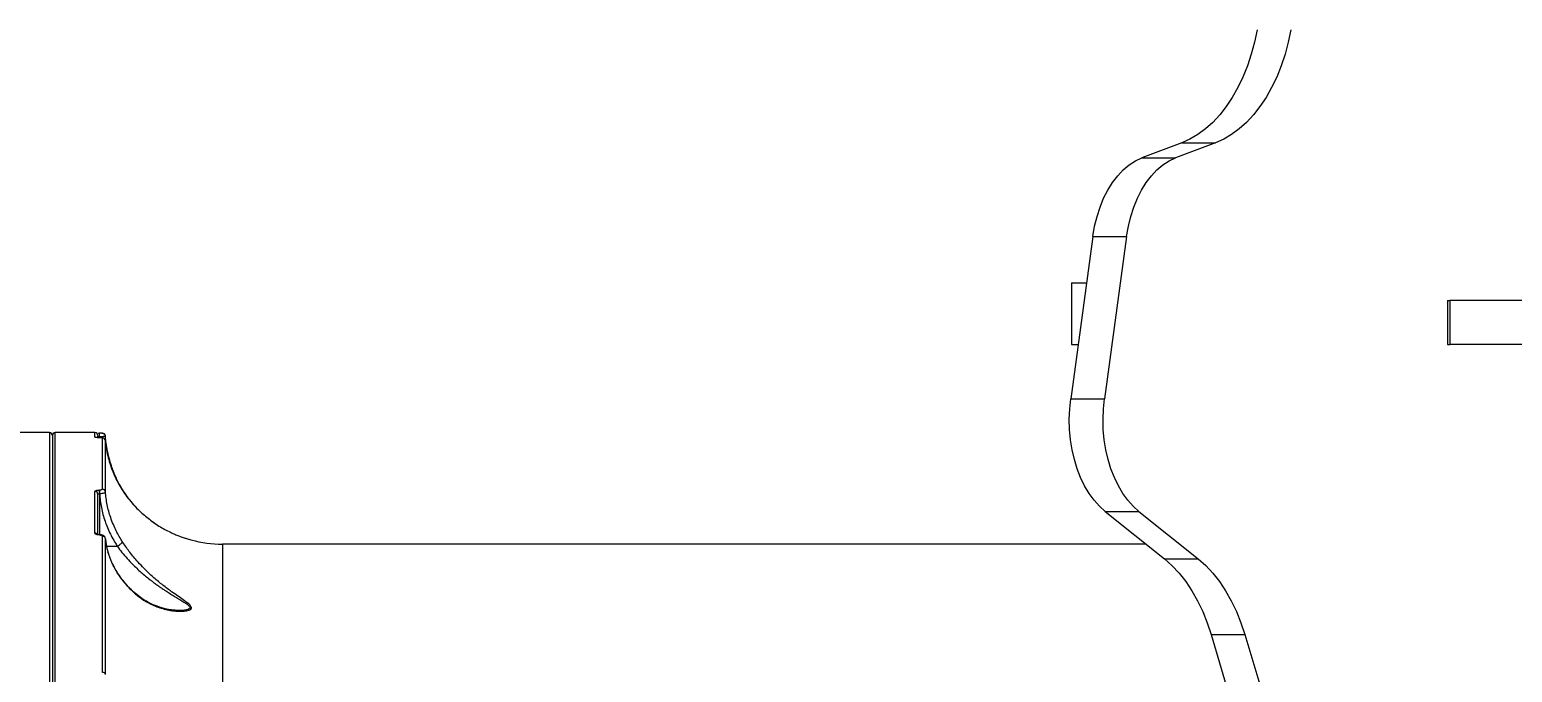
# Model space of a CAD drawing. Header units: millimetres. Extents: x -5718 to 5731, y -4937 to 4872.
# Drawn here: x 306 to 811, y 1858 to 2077 of the extents above; entities that cross this region are included whole.
import ezdxf

# ---------------------------------------------------------------- set-up
doc = ezdxf.new("R2010")
doc.units = ezdxf.units.MM
doc.layers.add('DIKOM_ОБЪЕКТ', color=7, linetype='Continuous')
doc.layers.add('DIKOM_РАЗМЕР_ЗОНА', color=7, linetype='Continuous')
doc.styles.add('style1', font='arial.ttf', dxfattribs={"width": 0.8})
doc.dimstyles.new('1-50', dxfattribs={"dimtxt": 300, "dimasz": 200, "dimexe": 100, "dimexo": 0, "dimgap": 100, "dimtad": 0, "dimdec": 0, "dimtxsty": 'style1', "dimcen": 0, "dimclrd": 7, "dimclre": 7, "dimadec": 1, "dimazin": 2, "dimtfac": 1, "dimtdec": 0, "dimtmove": 1, "dimatfit": 3, "dimfxl": 0, "dimlwd": 25, "dimlwe": 18, "dimarcsym": 0})

# ---------------------------------------------------------------- blocks, each defined once
blk = doc.blocks.new('*D13')
at = {"layer": 'Defpoints', "color": 0, "transparency": 16777216}
for p in [(-5521.54, 4872.34), (-1696.24, 4872.34), (580.61, -3721.16)]:
    blk.add_point(p, dxfattribs=at)
at = {"layer": 'DIKOM_РАЗМЕР_ЗОНА', "color": 7, "lineweight": 18, "transparency": 16777216}
for p, q in [((-1696.24, 4872.34), (-5621.54, 4872.34)), ((580.61, -3721.16), (-5621.54, -3721.16))]:
    blk.add_line(p, q, dxfattribs=at)
at = {"layer": 'DIKOM_РАЗМЕР_ЗОНА', "color": 7, "lineweight": 25, "transparency": 16777216}
for p, q in [((-5521.54, 4672.34), (-5521.54, 1701.62)), ((-5521.54, -3521.16), (-5521.54, 785.38))]:
    blk.add_line(p, q, dxfattribs=at)
at = {"layer": 'DIKOM_РАЗМЕР_ЗОНА', "color": 7, "transparency": 16777216}
for points in [[(-5554.87, 4672.34), (-5488.21, 4672.34), (-5521.54, 4872.34)], [(-5554.87, -3521.16), (-5488.21, -3521.16), (-5521.54, -3721.16)]]:
    blk.add_solid(points, dxfattribs=at)
at = {"layer": 'DIKOM_РАЗМЕР_ЗОНА', "color": 0, "transparency": 16777216, "insert": (-5521.54, 1243.5), "char_height": 300, "attachment_point": 5, "rotation": 90, "style": 'style1'}
blk.add_mtext('8600', dxfattribs=at)

msp = doc.modelspace()

# ---------------------------------------------------------------- linework, layer by layer
at = {"layer": 'DIKOM_ОБЪЕКТ', "color": 7, "linetype": 'Continuous', "lineweight": 15}
for p, q in [((698.14, 2038.29), (684.54, 2033.15)), ((709.63, 2038.29), (696.03, 2033.15)), ((698.14, 2038.29), (709.63, 2038.29)), ((684.54, 2033.15), (696.03, 2033.15)), ((667.84, 2006.41), (660.3, 1951.1)), ((667.84, 2006.41), (679.34, 2006.41)), ((679.34, 2006.41), (671.79, 1951.1)), ((660.57, 1990.58), (660.57, 1969.58)), ((660.57, 1990.58), (665.69, 1990.58)), ((788.72, 1984.58), (788.72, 1969.58)), ((788.72, 1984.58), (789.44, 1984.58)), ((789.44, 1984.58), (789.44, 1969.58)), ((832.99, 1984.58), (789.44, 1984.58)), ((660.57, 1969.58), (662.82, 1969.58)), ((788.72, 1969.58), (789.44, 1969.58)), ((832.99, 1969.58), (789.44, 1969.58)), ((660.3, 1951.1), (671.79, 1951.1)), ((312.31, 1939.58), (298.81, 1939.58)), ((312.31, 1939.58), (312.31, 1520.58)), ((327.81, 1939.58), (314.31, 1939.58)), ((314.31, 1520.58), (314.31, 1939.58)), ((327.81, 1937.99), (327.81, 1939.58)), ((329.35, 1939.41), (329.31, 1939.41)), ((329.31, 1938.08), (329.31, 1939.41)), ((329.31, 1938.08), (329.35, 1938.08)), ((329.31, 1938.08), (329.31, 1937.82)), ((329.42, 1937.82), (329.31, 1937.82)), ((329.42, 1937.82), (329.31, 1937.82)), ((329.31, 1937.82), (329.31, 1937.82)), ((329.35, 1938.08), (329.35, 1939.41)), ((329.35, 1938.08), (329.38, 1937.85)), ((329.53, 1937.82), (329.42, 1937.82)), ((329.42, 1937.82), (329.42, 1937.82)), ((330.37, 1920.28), (330.37, 1937.71)), ((331.37, 1938.45), (331.3, 1938.39)), ((331.37, 1919.4), (331.37, 1936.79)), ((329.37, 1919.98), (329.31, 1919.98)), ((329.31, 1918.69), (329.31, 1919.98)), ((329.37, 1919.98), (329.37, 1918.69)), ((327.81, 1905.32), (327.81, 1919.52)), ((329.31, 1918.69), (329.37, 1918.69)), ((329.31, 1918.69), (329.31, 1904.78)), ((672.02, 1912.7), (683.51, 1912.7)), ((672.02, 1912.7), (692.23, 1896.54)), ((683.51, 1912.7), (703.72, 1896.54)), ((329.39, 1904.78), (329.31, 1904.78)), ((329.31, 1904.69), (329.31, 1904.78)), ((329.39, 1904.69), (329.31, 1904.69)), ((329.39, 1904.78), (329.39, 1904.69)), ((348.06, 1908.77), (347.36, 1909.27)), ((330.37, 1857.89), (330.37, 1904.28)), ((332.05, 1899.66), (331.31, 1903.81)), ((331.37, 1857.15), (331.37, 1903.43)), ((335.43, 1900.81), (331.84, 1900.81)), ((335.43, 1900.81), (335.44, 1900.81)), ((685.92, 1901.58), (371.26, 1901.58)), ((371.26, 1901.58), (371.26, 1581.43)), ((692.23, 1896.54), (703.72, 1896.54)), ((341.68, 1884.55), (341.51, 1884.81)), ((708.15, 1870.74), (719.64, 1870.74)), ((708.15, 1870.74), (713.87, 1851.53)), ((719.64, 1870.74), (725.36, 1851.53))]:
    msp.add_line(p, q, dxfattribs=at)
at = {"layer": 'DIKOM_ОБЪЕКТ', "color": 7, "linetype": 'Continuous', "lineweight": 15, "flags": 128}
for points in [[(723.82, 2076.83), (722.93, 2072.58), (721.82, 2068.45), (720.5, 2064.48), (718.97, 2060.68), (717.25, 2057.1), (715.35, 2053.74), (713.28, 2050.63), (711.06, 2047.8), (708.69, 2045.25), (706.2, 2043.02), (703.6, 2041.1), (700.91, 2039.52), (698.14, 2038.29)], [(735.32, 2076.83), (734.42, 2072.58), (733.31, 2068.45), (731.99, 2064.48), (730.46, 2060.68), (728.75, 2057.1), (726.84, 2053.74), (724.77, 2050.63), (722.55, 2047.8), (720.18, 2045.25), (717.69, 2043.02), (715.09, 2041.1), (712.4, 2039.52), (709.63, 2038.29)], [(667.84, 2006.41), (668.44, 2009.86), (669.25, 2013.2), (670.28, 2016.39), (671.51, 2019.41), (672.93, 2022.21), (674.53, 2024.77), (676.29, 2027.07), (678.19, 2029.07), (680.22, 2030.76), (682.34, 2032.13), (684.54, 2033.15)], [(679.34, 2006.41), (679.93, 2009.86), (680.74, 2013.2), (681.77, 2016.39), (683, 2019.41), (684.42, 2022.21), (686.02, 2024.77), (687.78, 2027.07), (689.68, 2029.07), (691.71, 2030.76), (693.83, 2032.13), (696.03, 2033.15)], [(672.02, 1912.7), (670.07, 1914.46), (668.24, 1916.52), (666.55, 1918.85), (665.02, 1921.43), (663.66, 1924.24), (662.49, 1927.25), (661.52, 1930.42), (660.76, 1933.73), (660.22, 1937.14), (659.9, 1940.61), (659.81, 1944.12), (659.94, 1947.63), (660.3, 1951.1)], [(683.51, 1912.7), (681.56, 1914.46), (679.73, 1916.52), (678.04, 1918.85), (676.51, 1921.43), (675.15, 1924.24), (673.98, 1927.25), (673.01, 1930.42), (672.25, 1933.73), (671.71, 1937.14), (671.39, 1940.61), (671.3, 1944.12), (671.43, 1947.63), (671.79, 1951.1)], [(692.23, 1896.54), (694.78, 1894.29), (697.19, 1891.73), (699.47, 1888.86), (701.58, 1885.71), (703.51, 1882.29), (705.26, 1878.64), (706.81, 1874.78), (708.15, 1870.74)], [(703.72, 1896.54), (706.27, 1894.29), (708.68, 1891.73), (710.96, 1888.86), (713.07, 1885.71), (715.01, 1882.29), (716.75, 1878.64), (718.3, 1874.78), (719.64, 1870.74)]]:
    msp.add_lwpolyline(points, dxfattribs=at)
at = {"layer": 'DIKOM_ОБЪЕКТ', "color": 7, "linetype": 'Continuous', "lineweight": 15}
for centre, radius, start, end in [((312.31, 1938.58), 1, 0, 90), ((314.31, 1938.58), 1, 90, 180), ((327.81, 1938.58), 1, 0, 90), ((327.81, 1936.98), 1, 63.3014, 90.0133), ((330.37, 1938.38), 1, 4.2081, 90.0134), ((330.38, 1936.71), 0.998, 4.3337, 90.1179), ((330.39, 1919.3), 0.982, 5.6951, 91.1829), ((327.84, 1918.54), 0.977, 1.4364, 91.3689), ((327.83, 1904.31), 1.01, 31.0285, 91.0297), ((330.41, 1903.31), 0.968, 7.0376, 92.1527), ((371.26, 1941.58), 40, 254.6016, 270), ((330.45, 1856.96), 0.937, 11.5124, 94.8531)]:
    msp.add_arc(centre, radius, start, end, dxfattribs=at)
for points, knots in [([(313.31, 1938.57), (313.31, 1938.57), (313.31, 1938.77), (313.31, 1938.07), (313.31, 1936.36), (313.31, 1933.34), (313.31, 1929.21), (313.31, 1923.95), (313.31, 1917.62), (313.31, 1910.26), (313.31, 1901.95), (313.31, 1892.72), (313.31, 1882.6), (313.31, 1871.56), (313.31, 1859.54), (313.31, 1846.5), (313.31, 1832.47), (313.31, 1817.47), (313.31, 1801.53), (313.31, 1784.71), (313.31, 1767.07), (313.31, 1748.68), (313.31, 1729.61), (313.31, 1709.95), (313.31, 1689.77), (313.31, 1669.16), (313.31, 1648.21), (313.31, 1627.03), (313.31, 1605.7), (313.31, 1584.33), (313.31, 1562.98), (313.31, 1541.74), (313.31, 1527.61), (313.31, 1520.58)], [0, 0, 0, 0, 0.000761, 0.034833, 0.06885, 0.102775, 0.136567, 0.17019, 0.203518, 0.236579, 0.269341, 0.301771, 0.33384, 0.36591, 0.398339, 0.431101, 0.464162, 0.497491, 0.531113, 0.564906, 0.59883, 0.632848, 0.66692, 0.700992, 0.73501, 0.768934, 0.802727, 0.836349, 0.869678, 0.902739, 0.9355, 0.96793, 1, 1, 1, 1]), ([(313.31, 1938.57), (313.31, 1938.57), (313.31, 1938.77), (313.31, 1938.07), (313.31, 1936.36), (313.31, 1933.34), (313.31, 1929.21), (313.31, 1923.95), (313.31, 1917.62), (313.31, 1910.26), (313.31, 1901.95), (313.31, 1892.72), (313.31, 1882.6), (313.31, 1871.56), (313.31, 1859.54), (313.31, 1846.5), (313.31, 1832.47), (313.31, 1817.47), (313.31, 1801.53), (313.31, 1784.71), (313.31, 1767.07), (313.31, 1748.68), (313.31, 1729.61), (313.31, 1709.95), (313.31, 1689.77), (313.31, 1669.16), (313.31, 1648.21), (313.31, 1627.03), (313.31, 1605.7), (313.31, 1584.33), (313.31, 1562.98), (313.31, 1541.74), (313.31, 1527.61), (313.31, 1520.58)], [0, 0, 0, 0, 0.000761, 0.034833, 0.06885, 0.102775, 0.136567, 0.17019, 0.203518, 0.236579, 0.269341, 0.301771, 0.33384, 0.36591, 0.398339, 0.431101, 0.464162, 0.497491, 0.531113, 0.564906, 0.59883, 0.632848, 0.66692, 0.700992, 0.73501, 0.768934, 0.802727, 0.836349, 0.869678, 0.902739, 0.9355, 0.96793, 1, 1, 1, 1]), ([(329.31, 1937.82), (329.2, 1937.82), (328.98, 1937.82), (328.68, 1937.83), (328.41, 1937.85), (328.12, 1937.88), (327.87, 1937.93), (327.83, 1937.97), (327.81, 1937.99)], [0, 0, 0, 0, 0.123843, 0.250595, 0.373252, 0.501548, 0.751008, 1, 1, 1, 1]), ([(328.81, 1937.83), (328.81, 1938.05), (328.81, 1938.58), (328.81, 1938.48), (328.81, 1938.42)], [0, 0, 0, 0, 0.412407, 1, 1, 1, 1]), ([(328.81, 1938.46), (328.82, 1938.41), (328.83, 1938.33), (328.9, 1938.23), (328.99, 1938.16), (329.08, 1938.12), (329.19, 1938.09), (329.27, 1938.08), (329.31, 1938.08)], [0, 0, 0, 0, 0.250883, 0.500242, 0.633999, 0.7501, 0.880474, 1, 1, 1, 1]), ([(329.31, 1939.39), (329.26, 1939.38), (329.15, 1939.34), (329.06, 1939.26), (329.04, 1939.19), (329.03, 1939.16)], [0, 0, 0, 0, 0.419241, 0.820944, 1, 1, 1, 1]), ([(330.37, 1939.38), (330.36, 1939.38), (330.33, 1939.39), (330.14, 1939.4), (329.93, 1939.41), (329.75, 1939.41), (329.56, 1939.41), (329.42, 1939.41), (329.35, 1939.41)], [0, 0, 0, 0, 0.249948, 0.499172, 0.625406, 0.749541, 0.875436, 1, 1, 1, 1]), ([(331.34, 1938.39), (331.34, 1938.43), (331.33, 1938.5), (331.3, 1938.65), (331.22, 1938.82), (331.06, 1938.98), (330.76, 1939.18), (330.33, 1939.29), (329.79, 1939.37), (329.5, 1939.38), (329.35, 1939.39)], [0, 0, 0, 0, 0.040461, 0.081552, 0.170097, 0.27254, 0.390939, 0.67271, 0.832579, 1, 1, 1, 1]), ([(331.3, 1938.39), (331.29, 1938.37), (331.24, 1938.31), (330.91, 1938.23), (330.51, 1938.17), (330.16, 1938.13), (329.76, 1938.09), (329.49, 1938.08), (329.35, 1938.08)], [0, 0, 0, 0, 0.138875, 0.41945, 0.562286, 0.706795, 0.853067, 1, 1, 1, 1]), ([(330.37, 1937.71), (330.36, 1937.72), (330.34, 1937.75), (330.18, 1937.78), (330, 1937.8), (329.82, 1937.81), (329.63, 1937.82), (329.49, 1937.82), (329.42, 1937.82)], [0, 0, 0, 0, 0.248763, 0.498275, 0.626251, 0.749262, 0.875308, 1, 1, 1, 1]), ([(334.13, 1926.34), (333.89, 1926.99), (333.33, 1928.46), (332.58, 1930.99), (331.95, 1933.76), (331.56, 1936.32), (331.42, 1937.83), (331.37, 1938.45)], [0, 0, 0, 0, 0.165924, 0.377376, 0.633179, 0.849645, 1, 1, 1, 1]), ([(331.37, 1936.79), (331.45, 1935.97), (331.63, 1934.25), (332.13, 1931.69), (332.85, 1929.01), (333.78, 1926.42), (334.86, 1923.99), (336.07, 1921.69), (337.46, 1919.43), (339.11, 1917.15), (341.29, 1914.55), (344.04, 1911.77), (346.49, 1909.92), (347.66, 1909.04)], [0, 0, 0, 0, 0.07983, 0.167242, 0.250576, 0.344164, 0.426839, 0.498688, 0.583942, 0.667125, 0.749325, 0.880527, 1, 1, 1, 1]), ([(334.01, 1925.97), (334.04, 1926), (334.11, 1926.09), (334.16, 1926.22), (334.14, 1926.3), (334.13, 1926.34)], [0, 0, 0, 0, 0.196185, 0.611956, 1, 1, 1, 1]), ([(342.12, 1913.85), (341.72, 1914.26), (340.74, 1915.28), (339.29, 1917.09), (337.89, 1919.07), (336.72, 1920.95), (335.41, 1923.32), (334.64, 1925.13), (334.13, 1926.34)], [0, 0, 0, 0, 0.118244, 0.29512, 0.46516, 0.600318, 0.732163, 1, 1, 1, 1]), ([(327.81, 1919.52), (327.84, 1919.58), (327.88, 1919.7), (328.23, 1919.85), (328.72, 1919.96), (329.12, 1919.97), (329.31, 1919.98)], [0, 0, 0, 0, 0.250021, 0.499819, 0.749464, 1, 1, 1, 1]), ([(330.37, 1920.28), (330.36, 1920.24), (330.33, 1920.16), (330.1, 1920.06), (329.76, 1919.99), (329.5, 1919.98), (329.37, 1919.98)], [0, 0, 0, 0, 0.250035, 0.499878, 0.749253, 1, 1, 1, 1]), ([(328.81, 1918.57), (328.82, 1918.58), (328.82, 1918.6), (328.87, 1918.63), (328.95, 1918.66), (329.04, 1918.67), (329.15, 1918.69), (329.25, 1918.69), (329.31, 1918.69)], [0, 0, 0, 0, 0.171558, 0.312225, 0.500008, 0.632312, 0.759875, 1, 1, 1, 1]), ([(328.81, 1904.82), (328.81, 1907.26), (328.81, 1912.29), (328.81, 1916.44), (328.81, 1918.57)], [0, 0, 0, 0, 0.485621, 1, 1, 1, 1]), ([(331.37, 1919.4), (331.34, 1919.31), (331.28, 1919.14), (330.82, 1918.92), (330.16, 1918.75), (329.63, 1918.71), (329.37, 1918.69)], [0, 0, 0, 0, 0.250437, 0.500458, 0.750235, 1, 1, 1, 1]), ([(329.37, 1918.69), (329.54, 1917.13), (329.89, 1913.99), (331.17, 1909.41), (332.95, 1904.96), (334.6, 1902.19), (335.43, 1900.81)], [0, 0, 0, 0, 0.249382, 0.497943, 0.748771, 1, 1, 1, 1]), ([(337.14, 1902.46), (336.79, 1903.02), (336.05, 1904.2), (335.02, 1906.13), (334.03, 1908.29), (332.92, 1911.24), (331.88, 1914.95), (331.54, 1917.91), (331.37, 1919.4)], [0, 0, 0, 0, 0.108871, 0.228901, 0.360087, 0.502433, 0.751213, 1, 1, 1, 1]), ([(329.31, 1904.69), (329.21, 1904.69), (329.01, 1904.7), (328.72, 1904.74), (328.46, 1904.8), (328.16, 1904.91), (327.88, 1905.08), (327.84, 1905.24), (327.81, 1905.32)], [0, 0, 0, 0, 0.12529, 0.251016, 0.375487, 0.501273, 0.750492, 1, 1, 1, 1]), ([(329.31, 1904.78), (329.26, 1904.78), (329.14, 1904.78), (328.98, 1904.8), (328.84, 1904.82), (328.74, 1904.83), (328.7, 1904.84), (328.7, 1904.83), (328.7, 1904.83)], [0, 0, 0, 0, 0.170868, 0.352371, 0.545237, 0.749475, 0.96702, 1, 1, 1, 1]), ([(331.33, 1903.65), (331.3, 1903.73), (331.25, 1903.9), (331.05, 1904.2), (330.67, 1904.51), (330.07, 1904.73), (329.62, 1904.76), (329.39, 1904.78)], [0, 0, 0, 0, 0.107146, 0.222108, 0.467209, 0.727638, 1, 1, 1, 1]), ([(329.39, 1904.69), (329.46, 1904.69), (329.59, 1904.69), (329.78, 1904.66), (329.95, 1904.62), (330.15, 1904.55), (330.33, 1904.44), (330.36, 1904.33), (330.37, 1904.28)], [0, 0, 0, 0, 0.125737, 0.251126, 0.375857, 0.501379, 0.750509, 1, 1, 1, 1]), ([(347.66, 1909.04), (348.31, 1908.6), (349.62, 1907.7), (351.59, 1906.57), (353.42, 1905.64), (355.04, 1904.92), (356.5, 1904.33), (357.86, 1903.85), (358.92, 1903.51), (359.64, 1903.29), (360.26, 1903.12), (360.67, 1903.01), (360.65, 1903.02), (360.64, 1903.02)], [0, 0, 0, 0, 0.129726, 0.26073, 0.389314, 0.489846, 0.583811, 0.688175, 0.778813, 0.830182, 0.876912, 0.974756, 1, 1, 1, 1]), ([(331.37, 1903.43), (331.44, 1902.86), (331.54, 1901.94), (331.86, 1900.23), (332.32, 1898.44), (333.03, 1896.45), (333.75, 1894.8), (334.69, 1892.95), (335.91, 1890.94), (337.63, 1888.65), (339.51, 1886.53), (340.97, 1885.19), (341.68, 1884.55)], [0, 0, 0, 0, 0.083417, 0.132633, 0.249765, 0.347157, 0.430776, 0.500643, 0.632177, 0.750494, 0.879494, 1, 1, 1, 1]), ([(335.44, 1900.81), (335.58, 1900.9), (335.94, 1901.12), (336.38, 1901.46), (336.73, 1901.78), (336.96, 1902.04), (337.11, 1902.28), (337.13, 1902.4), (337.14, 1902.46)], [0, 0, 0, 0, 0.164939, 0.394124, 0.532659, 0.683284, 0.841105, 1, 1, 1, 1]), ([(335.44, 1900.81), (335.95, 1900.12), (337, 1898.73), (338.75, 1896.68), (340.45, 1894.88), (342.06, 1893.3), (343.52, 1891.97), (345.05, 1890.66), (346.22, 1889.72), (347.06, 1889.07), (347.54, 1888.71), (348.04, 1888.34), (348.58, 1887.94), (349.14, 1887.54), (349.54, 1887.26), (349.78, 1887.09), (349.92, 1887), (350.43, 1886.64), (351.2, 1886.12), (352.11, 1885.54), (353.15, 1884.87), (354.42, 1884.09), (355.96, 1883.17), (357.44, 1882.28), (358.59, 1881.56), (359.36, 1880.99), (359.84, 1880.58), (360.13, 1880.18), (360.17, 1879.83), (359.99, 1879.59), (359.74, 1879.43), (359.43, 1879.29), (358.96, 1879.16), (358.21, 1879.04), (357.36, 1878.96), (356.7, 1878.97), (356.43, 1878.97)], [0, 0, 0, 0, 0.061832, 0.12431, 0.187986, 0.233295, 0.281276, 0.32629, 0.37505, 0.388377, 0.402604, 0.417734, 0.433763, 0.450691, 0.468523, 0.468917, 0.472111, 0.481063, 0.515054, 0.540681, 0.561595, 0.608253, 0.655186, 0.702264, 0.749346, 0.774348, 0.796331, 0.820547, 0.843452, 0.865868, 0.877911, 0.890658, 0.914129, 0.937582, 0.974303, 1, 1, 1, 1]), ([(341.68, 1884.55), (342.57, 1883.84), (344.41, 1882.38), (347.03, 1881), (349.4, 1880.04), (351.42, 1879.42), (353.29, 1879.02), (354.95, 1878.79), (356.46, 1878.69), (357.85, 1878.71), (358.94, 1878.84), (359.67, 1879.01), (360.31, 1879.26), (360.7, 1879.63), (360.66, 1880.12), (360.42, 1880.53), (360.02, 1880.96), (359.25, 1881.63), (357.91, 1882.6), (356, 1883.9), (353.65, 1885.54), (350.93, 1887.57), (348.23, 1889.8), (345.91, 1891.93), (343.97, 1893.85), (341.77, 1896.25), (339.4, 1899.12), (337.88, 1901.37), (337.14, 1902.46)], [0, 0, 0, 0, 0.060471, 0.124656, 0.16578, 0.20765, 0.249078, 0.281239, 0.311305, 0.344855, 0.373889, 0.390349, 0.405287, 0.436708, 0.452178, 0.468217, 0.483958, 0.499651, 0.539328, 0.582308, 0.625112, 0.687195, 0.749547, 0.79166, 0.833401, 0.874471, 0.939277, 1, 1, 1, 1]), ([(341.62, 1884.72), (340.94, 1885.34), (339.45, 1886.7), (337.35, 1889.07), (335.27, 1891.96), (333.42, 1895.3), (332.63, 1897.75), (332.22, 1898.98)], [0, 0, 0, 0, 0.149927, 0.326138, 0.529902, 0.762074, 1, 1, 1, 1]), ([(356.49, 1878.96), (355.63, 1879), (354.06, 1879.07), (351.93, 1879.49), (350.32, 1879.93), (348.94, 1880.4), (347.51, 1880.97), (345.73, 1881.84), (343.65, 1883.07), (342.25, 1884.23), (341.52, 1884.84)], [0, 0, 0, 0, 0.172339, 0.312388, 0.418666, 0.493137, 0.58078, 0.697171, 0.842779, 1, 1, 1, 1])]:
    msp.add_open_spline(points, degree=3, knots=knots, dxfattribs=at)

# ---------------------------------------------------------------- dimensions: what is measured, and where the dimension line sits
at = {"layer": 'DIKOM_РАЗМЕР_ЗОНА'}
dim = msp.add_linear_dim(base=(-5521.54, 4872.34), p1=(580.61, -3721.16), p2=(-1696.24, 4872.34), angle=90, text='8600', dimstyle='1-50', override={"dimscale": 1, "dimtix": 0, "dimtofl": 1, "dimtmove": 1, "dimatfit": 3}, dxfattribs=at)
dim.commit()
dim.dimension.update_dxf_attribs({"geometry": '*D13', "text_midpoint": (-5521.54, 1243.5), "dimtype": 160})

doc.saveas('drawing.dxf')
